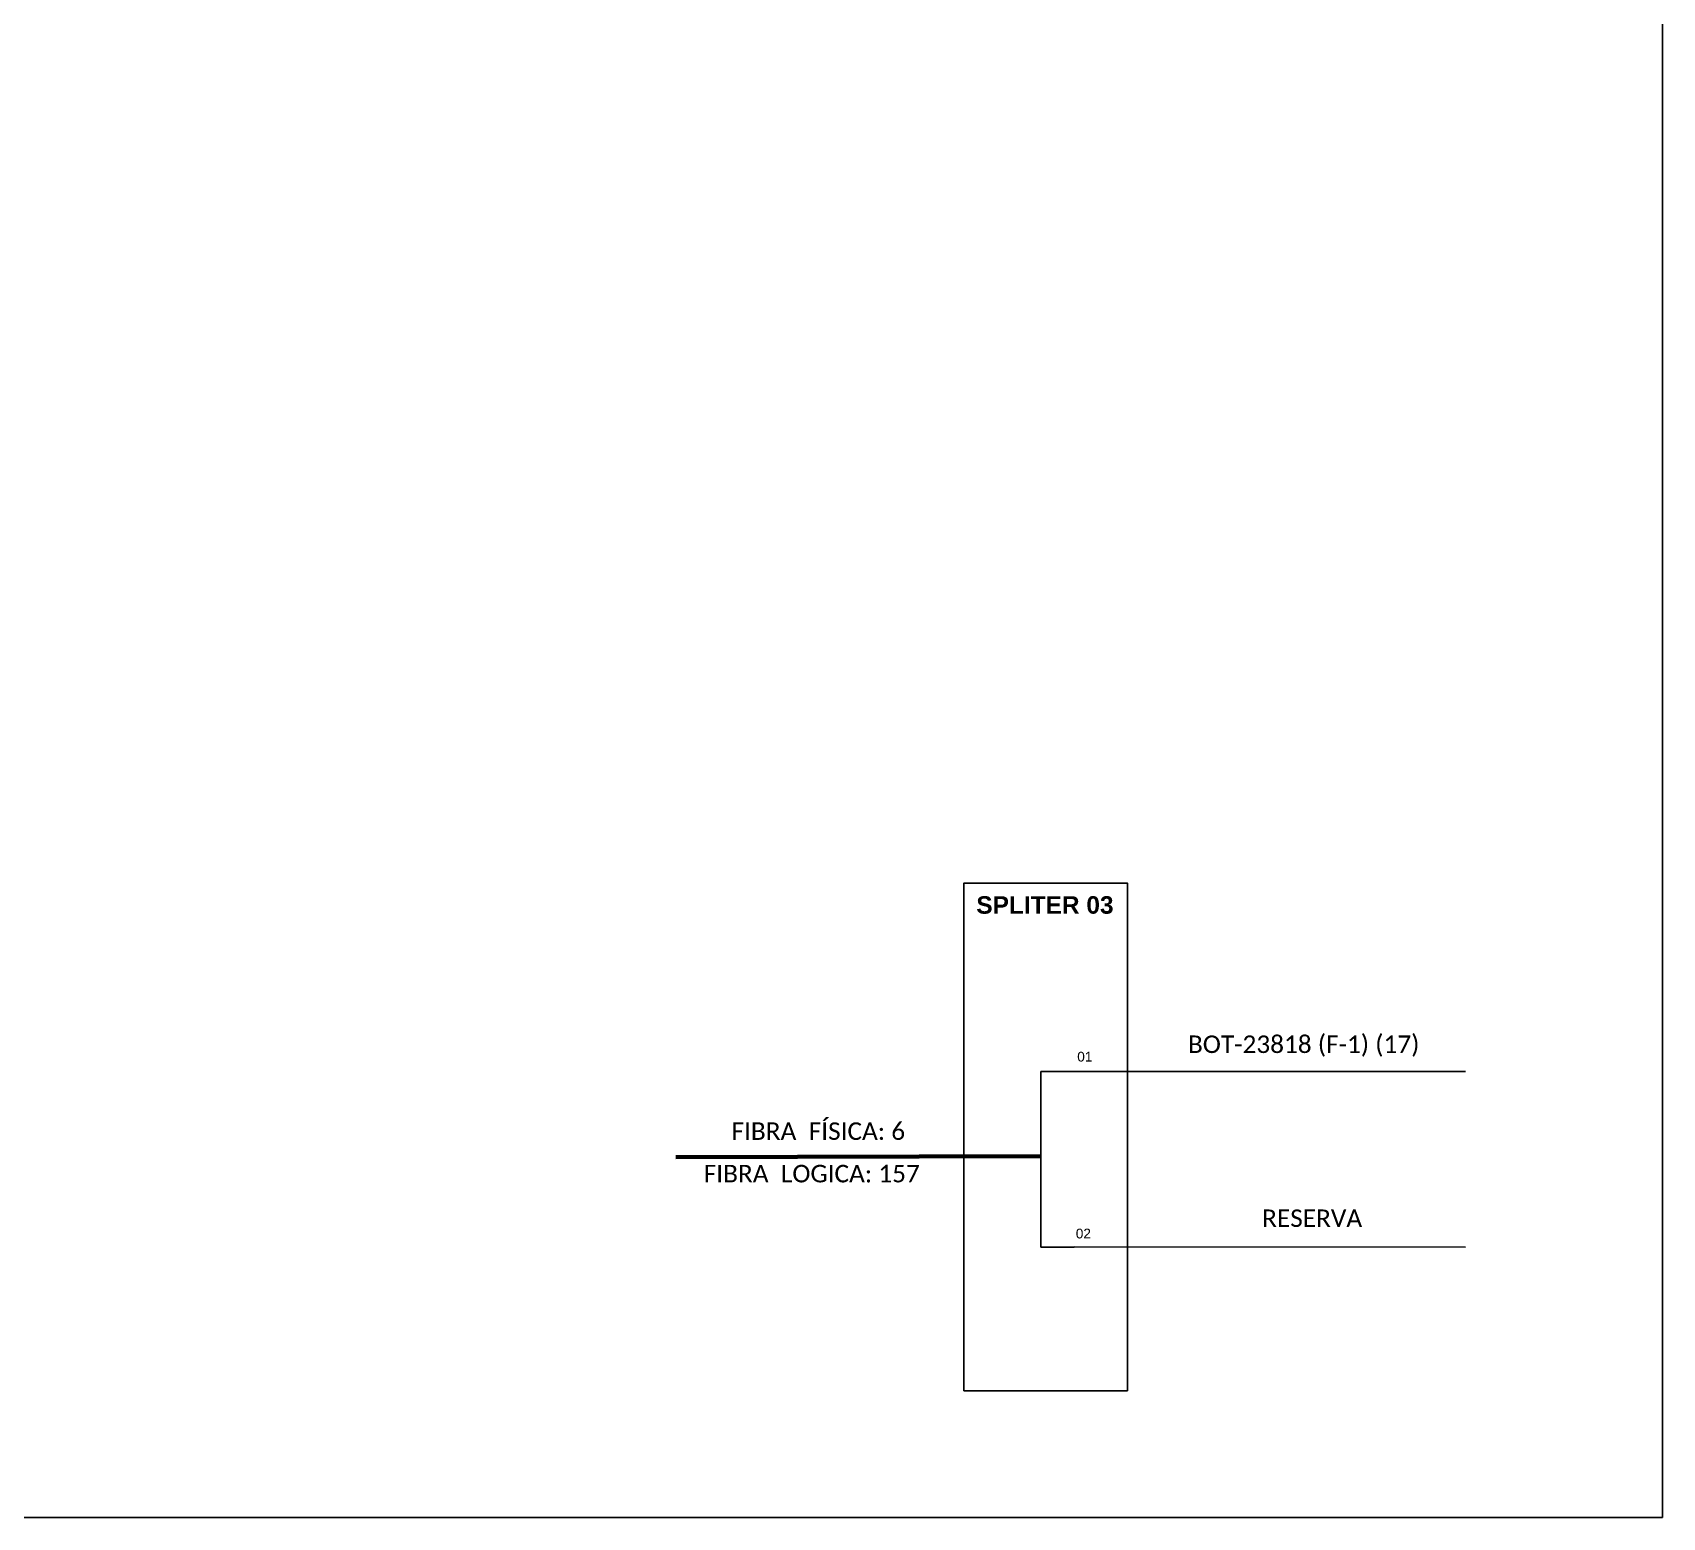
# Model space of a CAD drawing. Header units: metres. Extents: x -369 to 472, y -413 to 181.
# Drawn here: x 146.1 to 472.3, y -412.9 to -115.9 of the extents above; entities that cross this region are included whole.
import ezdxf

# ---------------------------------------------------------------- set-up
doc = ezdxf.new("R2010")
doc.units = ezdxf.units.M
doc.styles.get("Standard").update_dxf_attribs({"font": 'arial.ttf'})

msp = doc.modelspace()

# ---------------------------------------------------------------- linework, layer by layer
at = {"color": 7, "linetype": 'Continuous'}
for p, q in [((354.58, -323.73), (347.92, -323.73)), ((354.58, -358.85), (347.92, -358.85))]:
    msp.add_line(p, q, dxfattribs=at)
at = {"color": 10, "linetype": 'Continuous'}
for p, q in [((354.58, -323.71), (432.89, -323.73)), ((354.58, -358.82), (432.89, -358.85))]:
    msp.add_line(p, q, dxfattribs=at)
at = {"color": 1, "linetype": 'Continuous', "lineweight": 60}
msp.add_line((347.92, -340.68), (274.83, -340.89), dxfattribs=at)
at = {"color": 7}
for points in [[(-368.73, -412.91), (472.27, -412.91), (472.27, 181.09), (-368.73, 181.09)], [(332.5, -387.59), (365.21, -387.59), (365.21, -286.03), (332.5, -286.03)]]:
    msp.add_lwpolyline(points, close=True, dxfattribs=at)
at = {"color": 7, "linetype": 'Continuous'}
msp.add_lwpolyline([(347.92, -358.85), (347.92, -323.73)], dxfattribs=at)

# ---------------------------------------------------------------- texts
at = {"attachment_point": 5}
for s, insert, char_height, width in [('\\C10;\\fArial|b1|i0|c0|p34;SPLITER 03', (348.71, -290.44), 3.5022, 32.7076), ('\\C1;\\fCalibri|b0|i0|c0|p34;BOT-23818 (F-1) (17)', (400.49, -318.65), 3.5022, 152.6263), ('\\C7;\\fArial|b0|i0;\\H0.578704x;01 ', (356.69, -320.77), 3.3602, 6.5415), ('\\C7;\\fCalibri|b0|i0|c0|p34;FIBRA  FÍSICA: 6', (303.36, -335.67), 3.5022, 65.4152), ('\\C7;\\fCalibri|b0|i0|c0|p34;FIBRA  LOGICA: 157', (302.05, -344.17), 3.5022, 65.4152), ('\\C7;\\fCalibri|b0|i0|c0|p34;RESERVA', (402.18, -353.09), 3.5022, 152.6263), ('\\C7;\\fArial|b0|i0;\\H0.578704x;02 ', (356.4, -356.15), 3.3602, 7.1136)]:
    msp.add_mtext(s, dxfattribs=dict(at, insert=insert, char_height=char_height, width=width))

doc.saveas('drawing.dxf')
